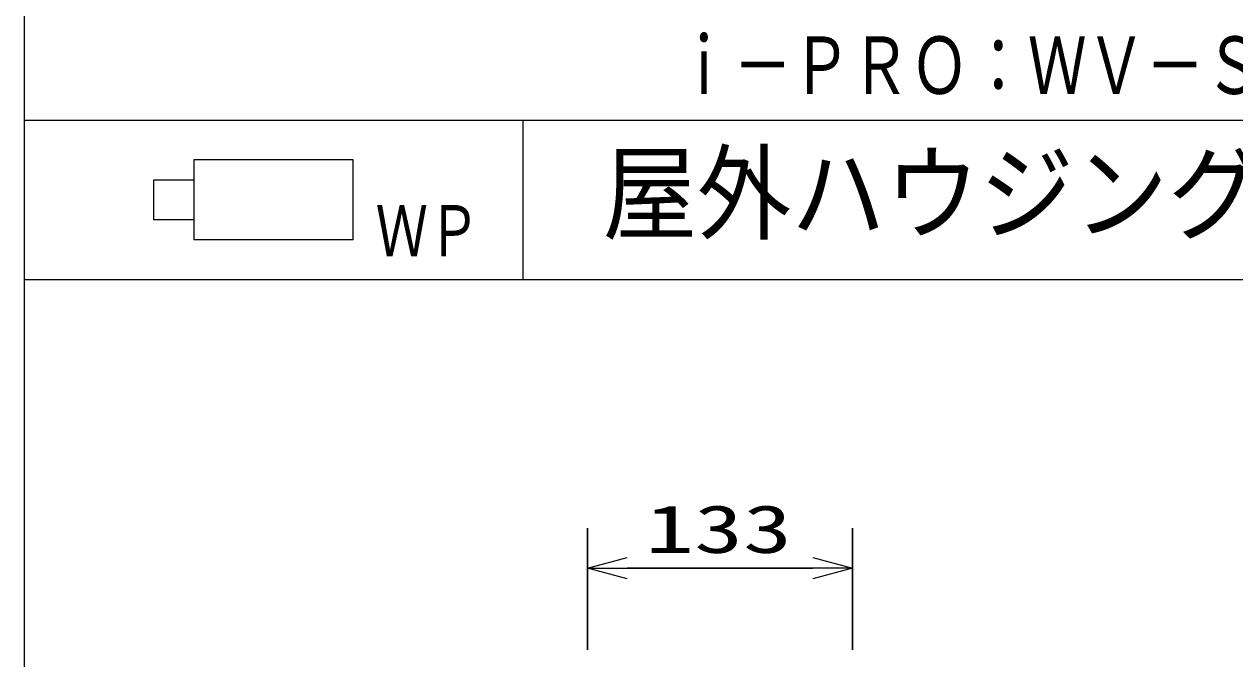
# Model space of a CAD drawing. Units: millimetres on the paper. Extents: x -400 to 400, y -280 to 280.
# Drawn here: x 129 to 189.7, y 94.5 to 126.3 of the extents above; entities that cross this region are included whole.
import ezdxf
from ezdxf.enums import TextEntityAlignment as Align

# ---------------------------------------------------------------- set-up
doc = ezdxf.new("R2010")
doc.units = ezdxf.units.MM
for name, color, linetype, lineweight in [('0-2_Defpoints', 2, 'Continuous', 80), ('0-3_WAKU-M', 7, 'Continuous', 20), ('0-7_waku', 3, 'Continuous', 30), ('0-9_SUNPO', 7, 'Continuous', 20)]:
    doc.layers.add(name, color=color, linetype=linetype, lineweight=lineweight)
doc.layers.add('0-8_HOJO', color=1, linetype='Continuous')
doc.styles.add('ＭＳ ゴシック', font='')
doc.styles.get('ＭＳ ゴシック').set_extended_font_data('MS Gothic')

# ---------------------------------------------------------------- blocks, each defined once
blk = doc.blocks.new('_OPEN30')
at = {"layer": '0-7_waku', "color": 7, "lineweight": 20}
blk.add_line((0, 0), (-1, 0), dxfattribs=at)
blk.add_lwpolyline([(-1, 0.2679), (0, 0), (-1, -0.2679)], dxfattribs=at)

msp = doc.modelspace()

# ---------------------------------------------------------------- linework, layer by layer
at = {"layer": '0-3_WAKU-M'}
for p, q in [((129.007, 241.536), (129.007, 1.536)), ((129.007, 121.536), (387.007, 121.536)), ((154.007, 121.536), (154.007, 113.536)), ((129.007, 113.536), (387.007, 113.536))]:
    msp.add_line(p, q, dxfattribs=at)
at = {"layer": '0-7_waku'}
for p, q in [((157.241, 94.971), (157.241, 101.07)), ((170.538, 94.971), (170.538, 101.07)), ((159.241, 99.07), (168.538, 99.07))]:
    msp.add_line(p, q, dxfattribs=at)
at = {"layer": '0-9_SUNPO'}
for p, q in [((137.507, 119.536), (137.507, 115.536)), ((145.507, 119.536), (137.507, 119.536)), ((145.507, 115.536), (145.507, 119.536)), ((145.507, 115.536), (137.507, 115.536))]:
    msp.add_line(p, q, dxfattribs=at)
msp.add_lwpolyline([(137.507, 116.536), (135.507, 116.536), (135.507, 118.536), (137.507, 118.536)], dxfattribs=at)

# ---------------------------------------------------------------- block references
at = {"layer": '0-7_waku', "xscale": 2, "yscale": 2, "rotation": 180}
msp.add_blockref('_OPEN30', (157.241, 99.07), dxfattribs=at)
at = {"layer": '0-7_waku', "xscale": 2, "yscale": 2}
msp.add_blockref('_OPEN30', (170.538, 99.07), dxfattribs=at)

# ---------------------------------------------------------------- texts
at = {"layer": '0-2_Defpoints', "style": 'ＭＳ ゴシック', "width": 0.9}
msp.add_text('屋外ハウジング一体型カメラ', height=3.848, dxfattribs=at).set_placement((158.007, 114.796), align=Align.BOTTOM_LEFT)
at = {"layer": '0-7_waku', "style": 'ＭＳ ゴシック', "width": 1.5}
msp.add_text('133', height=2.405, dxfattribs=at).set_placement((160.14, 99.108), align=Align.BOTTOM_LEFT)
at = {"layer": '0-8_HOJO', "style": 'ＭＳ ゴシック', "width": 0.75}
msp.add_text('ｉ－ＰＲＯ：ＷＶ－Ｓ２１３５ＵＸ＋ＷＶ－ＱＥＭ１００ＷＵＸ\u3000相当品', height=2.886, dxfattribs=at).set_placement((161.607, 121.981), align=Align.BOTTOM_LEFT)
at = {"layer": '0-9_SUNPO', "style": 'ＭＳ ゴシック', "width": 0.75}
msp.add_text('ＷＰ', height=2.566, dxfattribs=at).set_placement((146.625, 113.939), align=Align.BOTTOM_LEFT)

doc.saveas('drawing.dxf')
